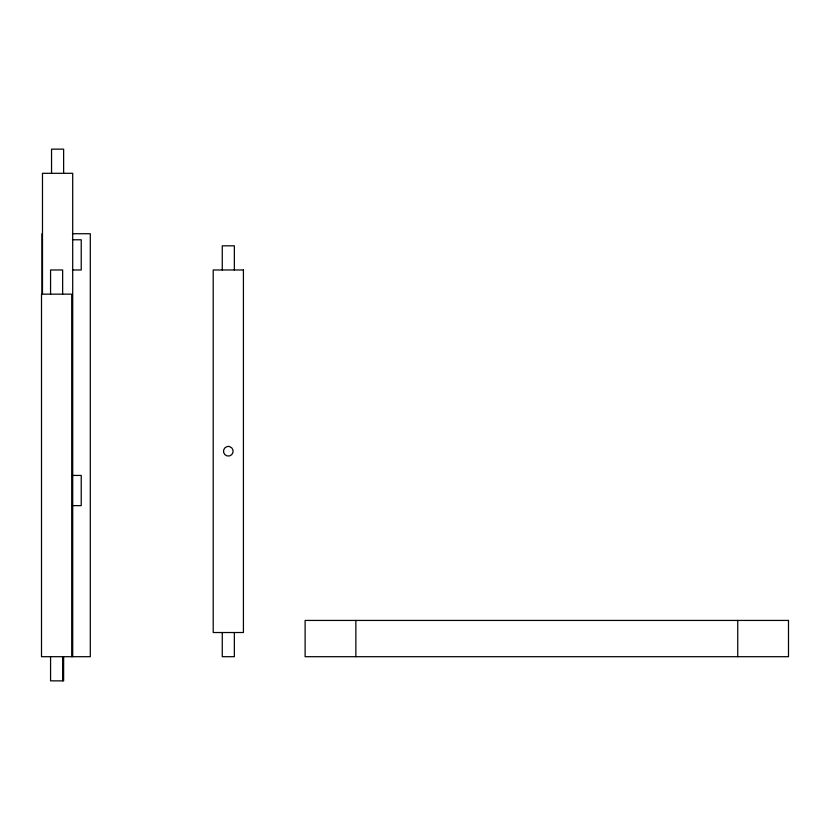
<?xml version="1.0" encoding="UTF-8"?>
<svg xmlns="http://www.w3.org/2000/svg" width="830" height="830" viewBox="0 0 830 830"><rect width="100%" height="100%" fill="white"/><g stroke="black" fill="none" stroke-linecap="round" stroke-linejoin="round"><path stroke-width="1.25" d="M72.48 233.728L90.294 233.728L90.294 656.696L41.5 656.696L41.5 294.152L71.712 294.152L71.712 656.696M72.418 239.777L81.226 239.777L81.226 269.978L72.418 269.978M72.418 475.424L81.226 475.424L81.226 505.636L72.418 505.636M737.746 620.435L737.746 656.696M355.863 620.435L355.863 656.696M234.351 269.978L234.351 245.815L222.264 245.815L222.264 269.978M234.351 632.522L234.351 656.696L222.264 656.696L222.264 632.522M72.698 656.696L72.698 173.304L42.486 173.304L42.486 293.83M63.63 173.304L63.63 149.141L51.543 149.141L51.543 173.304M63.63 656.696L63.63 680.859L50.568 680.859L50.568 656.696M62.644 294.152L62.644 269.978L50.568 269.978L50.568 294.152M62.644 656.696L62.644 680.859M41.956 233.728L41.956 294.526M228.312 446.416L227.057 446.582A4.835 4.835 0 0 0 227.057 455.919L229.557 455.919A4.835 4.835 0 0 0 229.557 446.582L228.312 446.416M243.418 269.978L213.206 269.978L213.206 632.522L243.418 632.522L243.418 269.978M788.5 620.435L305.108 620.435L305.108 656.696L788.5 656.696L788.5 620.435"/></g></svg>
